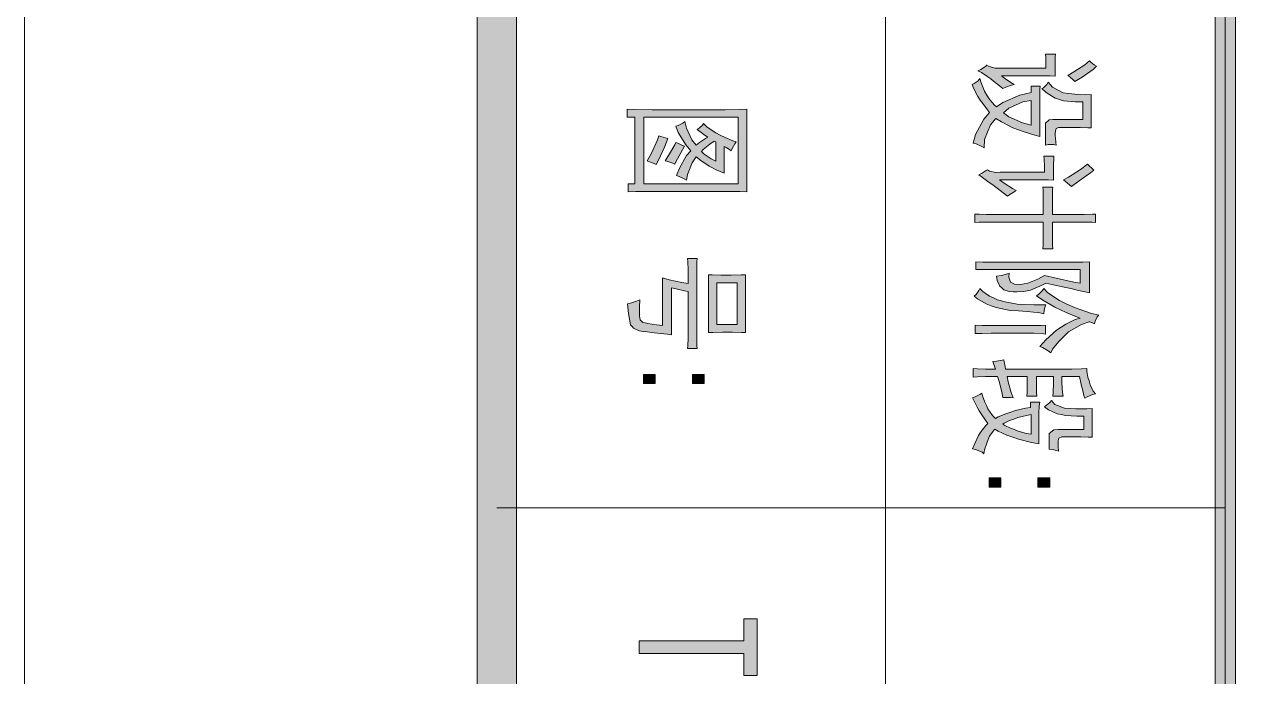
# Model space of a CAD drawing. Header units: millimetres. Extents: x 117 to 78452272, y 10 to 169749766.
# Drawn here: x 78380975 to 78384106, y 169650931 to 169652588 of the extents above; entities that cross this region are included whole.
import ezdxf

# ---------------------------------------------------------------- set-up
doc = ezdxf.new("R2010")
doc.units = ezdxf.units.MM

msp = doc.modelspace()

# ---------------------------------------------------------------- hatches: boundary and pattern name
h = msp.add_hatch(color=0)
h.dxf.hatch_style = 2
h.paths.add_polyline_path([(78382125.616, 169746470.354), (78382225.589, 169746370.381), (78382225.589, 169649727.656), (78382125.616, 169649627.683)])
h = msp.add_hatch(color=0)
h.dxf.hatch_style = 2
h.paths.add_polyline_path([(78384000.969, 169655684.228), (78384052.679, 169655684.228), (78384052.679, 169649677.669), (78384000.969, 169649677.669)])
h = msp.add_hatch(color=0)
h.dxf.hatch_style = 2
h.paths.add_polyline_path([(78383594.183, 169652457.518), (78383581.686, 169652457.949), (78383554.969, 169652458.38), (78383539.887, 169652458.38), (78383457.582, 169652458.38), (78383465.339, 169652451.916), (78383481.713, 169652440.712), (78383489.901, 169652435.972), (78383483.006, 169652434.68), (78383468.786, 169652429.509), (78383461.46, 169652426.061), (78383453.273, 169652432.525), (78383437.76, 169652444.591), (78383430.434, 169652450.193), (78383423.109, 169652455.794), (78383406.734, 169652466.137), (78383398.115, 169652470.446), (78383405.441, 169652473.893), (78383417.076, 169652481.65), (78383420.954, 169652485.528), (78383426.556, 169652481.65), (78383442.069, 169652477.771), (78383451.98, 169652477.771), (78383570.913, 169652477.771), (78383570.913, 169652488.113), (78383570.482, 169652505.781), (78383569.621, 169652513.107), (78383595.476, 169652513.107), (78383594.614, 169652506.643), (78383594.183, 169652492.853), (78383594.183, 169652485.528)])
h = msp.add_hatch(color=0)
h.dxf.hatch_style = 2
h.paths.add_polyline_path([(78383699.327, 169652482.511), (78383690.708, 169652474.324), (78383662.699, 169652454.933), (78383644.169, 169652443.298), (78383640.722, 169652447.176), (78383631.673, 169652455.364), (78383626.502, 169652459.242), (78383642.015, 169652467.86), (78383669.593, 169652486.39), (78383681.659, 169652495.87), (78383684.676, 169652492.853), (78383693.294, 169652486.39)])
h = msp.add_hatch(color=0)
h.paths.add_polyline_path([(78383556.262, 169652432.094), (78383555.4, 169652423.907), (78383554.969, 169652405.808), (78383554.969, 169652395.466), (78383554.969, 169652304.112), (78383542.473, 169652307.128), (78383515.756, 169652315.746), (78383501.536, 169652320.917), (78383486.884, 169652326.088), (78383458.013, 169652340.74), (78383443.793, 169652349.789), (78383429.572, 169652333.414), (78383414.921, 169652295.924), (78383414.059, 169652274.809), (78383408.026, 169652278.687), (78383393.806, 169652285.151), (78383385.619, 169652286.875), (78383392.083, 169652308.852), (78383412.767, 169652347.634), (78383427.849, 169652364.871), (78383422.247, 169652371.766), (78383410.612, 169652387.279), (78383404.148, 169652396.328), (78383397.685, 169652405.808), (78383387.342, 169652425.199), (78383383.033, 169652435.972), (78383388.635, 169652438.127), (78383398.546, 169652445.453), (78383403.286, 169652451.054), (78383405.872, 169652440.281), (78383414.921, 169652419.166), (78383420.954, 169652409.255), (78383426.987, 169652399.344), (78383439.053, 169652384.262), (78383445.085, 169652379.091), (78383461.029, 169652390.295), (78383504.552, 169652408.825), (78383532.993, 169652415.719), (78383532.993, 169652432.094)])
h.paths.add_polyline_path([(78383462.753, 169652364.009), (78383476.542, 169652354.098), (78383511.447, 169652338.154), (78383532.993, 169652332.552), (78383532.993, 169652395.466), (78383512.309, 169652392.019), (78383476.973, 169652376.075)])
h = msp.add_hatch(color=0)
h.dxf.hatch_style = 2
h.paths.add_polyline_path([(78383569.621, 169652328.674), (78383569.621, 169652337.292), (78383579.101, 169652346.341), (78383588.581, 169652346.772), (78383664.422, 169652346.772), (78383664.422, 169652391.588), (78383645.462, 169652391.588), (78383615.729, 169652394.604), (78383604.956, 169652398.052), (78383594.183, 169652401.499), (78383571.775, 169652415.288), (78383560.14, 169652426.061), (78383564.88, 169652427.785), (78383573.068, 169652435.972), (78383576.515, 169652442.005), (78383587.719, 169652429.509), (78383614.436, 169652414.857), (78383629.087, 169652413.134), (78383644.169, 169652411.41), (78383672.179, 169652410.117), (78383685.968, 169652410.548), (78383685.968, 169652325.657), (78383677.781, 169652326.088), (78383657.528, 169652326.519), (78383645.462, 169652326.519), (78383608.834, 169652326.519), (78383603.232, 169652326.519), (78383597.199, 169652323.934), (78383595.906, 169652320.917), (78383595.045, 169652318.332), (78383594.183, 169652310.144), (78383594.614, 169652305.404), (78383595.045, 169652300.233), (78383595.906, 169652288.599), (78383596.768, 169652281.704), (78383589.874, 169652282.997), (78383576.515, 169652282.997), (78383569.621, 169652281.704)])
h = msp.add_hatch(color=0)
h.paths.add_polyline_path([(78382810.344, 169652163.202), (78382793.107, 169652163.632), (78382756.048, 169652164.063), (78382735.795, 169652164.063), (78382591.007, 169652164.063), (78382570.323, 169652164.063), (78382528.955, 169652163.632), (78382508.702, 169652163.202), (78382508.702, 169652183.455), (78382526.369, 169652183.455), (78382526.369, 169652352.805), (78382506.116, 169652352.805), (78382506.116, 169652373.058), (78382526.8, 169652372.197), (78382570.323, 169652371.766), (78382592.3, 169652371.766), (78382735.795, 169652371.766), (78382755.617, 169652371.766), (78382792.676, 169652372.197), (78382810.344, 169652373.058)])
h.paths.add_polyline_path([(78382549.208, 169652183.455), (78382788.367, 169652183.455), (78382788.367, 169652352.805), (78382549.208, 169652352.805)])
h = msp.add_hatch(color=0)
h.paths.add_polyline_path([(78382771.13, 169652267.484), (78382766.821, 169652270.5), (78382758.203, 169652276.102), (78382753.463, 169652278.687), (78382753.463, 169652210.602), (78382747.43, 169652212.757), (78382732.348, 169652219.221), (78382723.73, 169652223.961), (78382714.68, 169652228.27), (78382693.996, 169652242.49), (78382681.931, 169652252.401), (78382671.589, 169652236.888), (78382659.523, 169652207.155), (78382657.368, 169652192.504), (78382651.335, 169652195.951), (78382638.408, 169652201.984), (78382631.513, 169652204.57), (78382639.27, 169652223.53), (78382657.368, 169652254.987), (78382668.141, 169652267.484), (78382655.214, 169652282.135), (78382636.253, 169652313.592), (78382630.22, 169652330.398), (78382636.253, 169652331.69), (78382647.888, 169652337.292), (78382653.49, 169652341.601), (78382656.937, 169652325.227), (78382670.727, 169652295.493), (78382681.931, 169652281.704), (78382690.549, 169652288.599), (78382705.2, 169652298.941), (78382711.664, 169652301.957), (78382704.769, 169652306.697), (78382690.98, 169652316.177), (78382684.516, 169652321.348), (78382689.687, 169652324.796), (78382697.875, 169652332.552), (78382700.46, 169652336.43), (78382709.94, 169652327.812), (78382731.486, 169652313.161), (78382743.121, 169652307.128), (78382755.187, 169652301.095), (78382775.009, 169652292.477), (78382783.196, 169652289.891), (78382779.749, 169652284.72), (78382773.716, 169652273.516)])
h.paths.add_polyline_path([(78382727.608, 169652291.615), (78382716.404, 169652284.289), (78382700.029, 169652270.931), (78382695.289, 169652265.329), (78382702.184, 169652258.865), (78382720.282, 169652246.8), (78382731.917, 169652241.198), (78382731.917, 169652289.891)])
h = msp.add_hatch(color=0)
h.dxf.hatch_style = 2
h.paths.add_polyline_path([(78382609.967, 169652298.941), (78382601.349, 169652276.533), (78382586.267, 169652243.352), (78382580.234, 169652232.148), (78382575.063, 169652234.734), (78382563.428, 169652239.474), (78382557.395, 169652242.059), (78382569.03, 169652262.743), (78382583.681, 169652295.062), (78382587.129, 169652305.835), (78382592.3, 169652304.112), (78382603.934, 169652300.233)])
h = msp.add_hatch(color=0)
h.dxf.hatch_style = 2
h.paths.add_polyline_path([(78382652.197, 169652279.549), (78382642.717, 169652262.313), (78382630.22, 169652239.043), (78382627.635, 169652233.01), (78382622.464, 169652235.596), (78382609.967, 169652239.905), (78382603.504, 169652242.059), (78382614.277, 169652259.296), (78382627.635, 169652282.566), (78382630.22, 169652288.599), (78382634.961, 169652286.444), (78382645.733, 169652281.704)])
h = msp.add_hatch(color=0)
h.dxf.hatch_style = 2
h.paths.add_polyline_path([(78383589.874, 169652192.504), (78383576.946, 169652193.366), (78383550.229, 169652193.797), (78383536.009, 169652193.797), (78383453.273, 169652193.797), (78383464.908, 169652185.178), (78383486.023, 169652171.389), (78383495.072, 169652166.218), (78383489.901, 169652163.202), (78383479.128, 169652156.307), (78383473.526, 169652151.998), (78383435.605, 169652180.438), (78383426.987, 169652186.902), (78383409.319, 169652199.829), (78383400.701, 169652205.862), (78383406.734, 169652209.31), (78383417.507, 169652216.204), (78383422.247, 169652219.221), (78383427.849, 169652215.343), (78383443.793, 169652212.326), (78383454.566, 169652212.757), (78383567.035, 169652212.757), (78383567.035, 169652226.546), (78383566.173, 169652246.8), (78383565.742, 169652253.694), (78383591.166, 169652253.694), (78383590.735, 169652245.507), (78383589.874, 169652234.303), (78383589.874, 169652231.286)])
h = msp.add_hatch(color=0)
h.dxf.hatch_style = 2
h.paths.add_polyline_path([(78383692.432, 169652217.928), (78383683.814, 169652211.464), (78383655.373, 169652190.78), (78383635.982, 169652176.56), (78383630.38, 169652180.869), (78383620.469, 169652189.488), (78383615.729, 169652193.797), (78383628.225, 169652200.26), (78383658.82, 169652220.083), (78383676.488, 169652233.441), (78383679.935, 169652229.563), (78383688.123, 169652222.237)])
h = msp.add_hatch(color=0)
h.dxf.hatch_style = 2
h.paths.add_polyline_path([(78383587.288, 169652105.459), (78383654.942, 169652105.459), (78383668.301, 169652105.459), (78383689.416, 169652105.89), (78383696.741, 169652106.32), (78383696.741, 169652085.206), (78383688.123, 169652085.636), (78383672.179, 169652086.067), (78383665.715, 169652086.067), (78383587.288, 169652086.067), (78383587.288, 169652044.699), (78383587.288, 169652038.666), (78383587.719, 169652025.308), (78383588.581, 169652018.413), (78383562.726, 169652018.413), (78383563.588, 169652025.739), (78383564.019, 169652038.666), (78383564.019, 169652043.837), (78383564.019, 169652086.067), (78383429.141, 169652086.067), (78383420.954, 169652086.067), (78383401.132, 169652085.636), (78383389.928, 169652085.206), (78383389.928, 169652106.32), (78383401.132, 169652105.89), (78383420.092, 169652105.459), (78383427.849, 169652105.459), (78383564.019, 169652105.459), (78383564.019, 169652145.103), (78383564.019, 169652152.86), (78383563.588, 169652167.942), (78383562.726, 169652175.267), (78383588.581, 169652175.267), (78383587.719, 169652167.942), (78383587.288, 169652153.721), (78383587.288, 169652147.258)])
h = msp.add_hatch(color=0)
h.dxf.hatch_style = 2
h.paths.add_polyline_path([(78382683.223, 169651799.076), (78382683.223, 169651789.596), (78382683.654, 169651772.359), (78382684.516, 169651764.603), (78382659.954, 169651764.603), (78382660.816, 169651772.359), (78382661.246, 169651789.596), (78382661.246, 169651799.076), (78382661.246, 169651909.391), (78382652.197, 169651911.546), (78382631.082, 169651916.286), (78382619.448, 169651918.871), (78382619.448, 169651799.076), (78382608.675, 169651800.8), (78382590.576, 169651802.955), (78382583.25, 169651803.816), (78382575.494, 169651804.247), (78382557.826, 169651806.833), (78382547.053, 169651808.125), (78382536.711, 169651809.849), (78382522.491, 169651815.882), (78382519.044, 169651820.191), (78382515.166, 169651824.931), (78382509.564, 169651853.803), (78382507.409, 169651878.365), (78382514.735, 169651880.089), (78382530.248, 169651885.26), (78382538.435, 169651888.276), (78382537.573, 169651870.178), (78382537.573, 169651846.908), (78382538.435, 169651842.168), (78382539.297, 169651837.428), (78382546.192, 169651830.964), (78382552.655, 169651829.671), (78382559.119, 169651827.948), (78382581.096, 169651824.931), (78382596.609, 169651823.208), (78382596.609, 169651943.864), (78382612.984, 169651939.555), (78382645.303, 169651932.23), (78382661.246, 169651930.075), (78382661.246, 169651954.207), (78382661.246, 169651964.98), (78382660.816, 169651984.802), (78382659.954, 169651993.851), (78382684.516, 169651993.851), (78382683.654, 169651984.802), (78382683.223, 169651964.98), (78382683.223, 169651954.207)])
h = msp.add_hatch(color=0)
h.dxf.hatch_style = 2
h.paths.add_polyline_path([(78383681.659, 169651905.944), (78383674.334, 169651907.667), (78383650.202, 169651913.269), (78383633.827, 169651916.717), (78383617.452, 169651920.595), (78383585.995, 169651927.49), (78383570.913, 169651930.937), (78383555.4, 169651923.18), (78383531.269, 169651913.269), (78383523.081, 169651911.546), (78383514.463, 169651909.391), (78383496.796, 169651908.529), (78383487.315, 169651908.96), (78383477.835, 169651909.391), (78383463.615, 169651914.131), (78383458.875, 169651918.44), (78383454.135, 169651922.75), (78383447.24, 169651937.832), (78383445.085, 169651948.174), (78383457.582, 169651950.328), (78383473.526, 169651954.637), (78383477.835, 169651956.361), (78383476.542, 169651946.019), (78383480.421, 169651933.092), (78383486.023, 169651930.506), (78383491.194, 169651928.351), (78383506.276, 169651927.49), (78383515.756, 169651929.213), (78383525.236, 169651930.506), (78383550.66, 169651941.279), (78383567.035, 169651950.328), (78383596.768, 169651943.434), (78383642.015, 169651933.523), (78383657.528, 169651930.937), (78383657.528, 169651965.41), (78383392.513, 169651965.41), (78383392.513, 169651984.802), (78383410.612, 169651984.371), (78383442.5, 169651983.94), (78383456.289, 169651983.94), (78383617.022, 169651983.94), (78383632.535, 169651983.94), (78383664.853, 169651984.371), (78383681.659, 169651984.802)])
h = msp.add_hatch(color=0)
h.paths.add_polyline_path([(78382807.328, 169651805.109), (78382797.416, 169651805.54), (78382774.147, 169651805.971), (78382761.65, 169651805.971), (78382748.723, 169651805.971), (78382724.16, 169651805.54), (78382712.957, 169651805.109), (78382712.957, 169651952.052), (78382722.437, 169651951.621), (78382744.414, 169651951.19), (78382757.341, 169651951.19), (78382771.13, 169651951.19), (78382796.124, 169651951.621), (78382807.328, 169651952.052)])
h.paths.add_polyline_path([(78382734.503, 169651825.362), (78382785.782, 169651825.362), (78382785.782, 169651931.799), (78382734.503, 169651931.799)])
h = msp.add_hatch(color=0)
h.dxf.hatch_style = 2
h.paths.add_polyline_path([(78383565.742, 169651852.941), (78383555.4, 169651855.096), (78383523.512, 169651858.543), (78383501.536, 169651860.267), (78383479.559, 169651861.559), (78383444.654, 169651868.454), (78383431.727, 169651873.194), (78383418.799, 169651878.365), (78383397.254, 169651890.431), (78383388.635, 169651897.756), (78383393.375, 169651902.066), (78383400.701, 169651911.977), (78383403.286, 169651916.717), (78383410.612, 169651909.391), (78383427.849, 169651897.325), (78383437.76, 169651893.016), (78383447.671, 169651888.707), (78383470.94, 169651882.243), (78383484.299, 169651880.089), (78383498.088, 169651877.503), (78383541.18, 169651875.349), (78383570.913, 169651875.349), (78383568.759, 169651872.332), (78383566.173, 169651861.128)])
h = msp.add_hatch(color=0)
h.dxf.hatch_style = 2
h.paths.add_polyline_path([(78383680.366, 169651832.688), (78383660.975, 169651825.793), (78383628.656, 169651806.833), (78383616.16, 169651794.767), (78383603.663, 169651782.701), (78383587.288, 169651762.448), (78383582.979, 169651753.83), (78383576.515, 169651758.57), (78383562.295, 169651766.757), (78383554.969, 169651769.774), (78383570.482, 169651786.58), (78383597.63, 169651811.142), (78383609.696, 169651818.468), (78383621.331, 169651826.224), (78383645.462, 169651837.859), (78383657.528, 169651841.737), (78383647.186, 169651845.615), (78383622.623, 169651855.957), (78383607.972, 169651862.852), (78383593.752, 169651869.747), (78383562.726, 169651887.414), (78383546.782, 169651898.618), (78383552.815, 169651902.927), (78383562.295, 169651911.977), (78383565.742, 169651916.717), (78383575.653, 169651906.375), (78383604.956, 169651886.553), (78383624.347, 169651877.503), (78383643.738, 169651868.454), (78383683.814, 169651854.234), (78383704.929, 169651849.063), (78383701.481, 169651844.754), (78383695.879, 169651834.412), (78383694.156, 169651827.517), (78383689.416, 169651829.671), (78383682.521, 169651832.257)])
h = msp.add_hatch(color=0)
h.dxf.hatch_style = 2
h.paths.add_polyline_path([(78383569.621, 169651801.231), (78383560.14, 169651802.524), (78383539.887, 169651803.385), (78383529.114, 169651803.385), (78383438.622, 169651803.385), (78383431.727, 169651803.385), (78383408.026, 169651802.955), (78383391.221, 169651802.524), (78383391.221, 169651823.639), (78383409.319, 169651823.208), (78383433.882, 169651822.777), (78383439.914, 169651822.777), (78383529.114, 169651822.777), (78383538.594, 169651822.777), (78383558.848, 169651823.208), (78383569.621, 169651823.639)])
h = msp.add_hatch(color=0)
h.dxf.hatch_style = 2
h.paths.add_polyline_path([(78383669.593, 169651637.913), (78383667.439, 169651645.239), (78383663.561, 169651660.752), (78383661.406, 169651668.939), (78383659.682, 169651677.558), (78383656.666, 169651689.192), (78383656.235, 169651693.071), (78383611.419, 169651693.071), (78383611.419, 169651677.558), (78383612.712, 169651652.995), (78383614.436, 169651643.084), (78383588.581, 169651643.084), (78383589.443, 169651652.995), (78383589.874, 169651677.558), (78383589.874, 169651693.071), (78383546.782, 169651693.071), (78383546.782, 169651677.558), (78383547.213, 169651652.995), (78383548.075, 169651643.084), (78383522.22, 169651643.084), (78383523.081, 169651652.995), (78383523.512, 169651677.558), (78383523.512, 169651693.071), (78383472.233, 169651693.071), (78383474.819, 169651679.712), (78383482.575, 169651652.995), (78383487.315, 169651639.206), (78383480.421, 169651639.637), (78383467.493, 169651640.068), (78383461.46, 169651640.068), (78383458.875, 169651654.288), (78383451.98, 169651680.574), (78383448.102, 169651693.071), (78383424.832, 169651693.071), (78383417.076, 169651693.071), (78383397.254, 169651692.209), (78383385.619, 169651691.778), (78383385.619, 169651713.324), (78383397.254, 169651712.462), (78383417.076, 169651712.031), (78383424.832, 169651712.031), (78383442.5, 169651712.031), (78383441.207, 169651717.202), (78383437.76, 169651726.682), (78383435.605, 169651731.422), (78383445.085, 169651732.284), (78383459.306, 169651734.439), (78383464.046, 169651735.3), (78383464.908, 169651730.56), (78383467.062, 169651718.926), (78383468.355, 169651712.031), (78383625.209, 169651712.031), (78383636.413, 169651712.031), (78383661.406, 169651712.462), (78383675.195, 169651713.324), (78383675.195, 169651706.86), (78383677.781, 169651691.347), (78383680.366, 169651681.867), (78383683.383, 169651671.956), (78383691.139, 169651656.012), (78383696.741, 169651649.117), (78383689.416, 169651647.393), (78383675.626, 169651641.791)])
h = msp.add_hatch(color=0)
h.dxf.hatch_style = 2
h.paths.add_polyline_path([(78382547.915, 169651675.403), (78382547.915, 169651698.673), (78382577.649, 169651698.673), (78382577.649, 169651675.403)])
h = msp.add_hatch(color=0)
h.dxf.hatch_style = 2
h.paths.add_polyline_path([(78382672.45, 169651675.403), (78382672.45, 169651698.673), (78382702.184, 169651698.673), (78382702.184, 169651675.403)])
h = msp.add_hatch(color=0)
h.paths.add_polyline_path([(78383553.246, 169651522.427), (78383534.285, 169651525.444), (78383501.105, 169651533.631), (78383486.453, 169651538.802), (78383471.802, 169651543.973), (78383449.395, 169651553.884), (78383441.207, 169651559.055), (78383436.467, 169651554.315), (78383427.849, 169651541.388), (78383424.401, 169651532.769), (78383420.523, 169651524.151), (78383414.921, 169651506.483), (78383412.767, 169651497.003), (78383408.888, 169651500.881), (78383394.668, 169651506.914), (78383384.326, 169651509.5), (78383389.928, 169651522.858), (78383399.839, 169651543.542), (78383404.148, 169651550.006), (78383408.457, 169651556.47), (78383418.369, 169651568.535), (78383423.539, 169651574.137), (78383417.076, 169651582.325), (78383405.872, 169651598.269), (78383401.132, 169651605.594), (78383396.823, 169651613.351), (78383388.635, 169651630.157), (78383384.326, 169651639.206), (78383391.221, 169651641.36), (78383402.855, 169651647.393), (78383407.596, 169651651.272), (78383409.319, 169651644.377), (78383415.352, 169651628.433), (78383419.661, 169651619.815), (78383423.539, 169651611.196), (78383435.174, 169651594.391), (78383442.5, 169651586.634), (78383449.395, 169651590.512), (78383468.786, 169651598.7), (78383481.713, 169651602.578), (78383493.779, 169651606.887), (78383518.772, 169651612.92), (78383531.7, 169651614.644), (78383531.7, 169651618.522), (78383531.7, 169651624.986), (78383531.7, 169651628.002), (78383554.969, 169651628.002), (78383554.108, 169651618.522), (78383553.246, 169651599.992), (78383553.246, 169651591.374)])
h.paths.add_polyline_path([(78383532.993, 169651596.545), (78383521.789, 169651594.391), (78383499.812, 169651588.789), (78383489.039, 169651584.91), (78383478.697, 169651581.032), (78383464.908, 169651574.568), (78383461.46, 169651572.414), (78383466.2, 169651568.535), (78383480.852, 169651561.641), (78383490.763, 169651558.193), (78383500.243, 169651554.315), (78383521.789, 169651548.713), (78383532.993, 169651546.99), (78383532.993, 169651591.374)])
h = msp.add_hatch(color=0)
h.dxf.hatch_style = 2
h.paths.add_polyline_path([(78383688.554, 169651538.802), (78383678.643, 169651539.233), (78383659.682, 169651539.664), (78383650.633, 169651539.664), (78383617.022, 169651539.664), (78383610.989, 169651539.664), (78383603.663, 169651536.647), (78383602.801, 169651533.2), (78383601.939, 169651529.753), (78383601.939, 169651515.102), (78383603.232, 169651503.467), (78383598.492, 169651505.191), (78383586.426, 169651507.776), (78383579.101, 169651508.207), (78383579.101, 169651539.664), (78383579.101, 169651548.282), (78383590.735, 169651557.332), (78383601.939, 169651558.193), (78383667.008, 169651558.193), (78383667.008, 169651592.667), (78383649.34, 169651592.667), (78383620.9, 169651594.391), (78383610.127, 169651596.545), (78383599.354, 169651598.7), (78383577.808, 169651608.18), (78383567.035, 169651615.936), (78383571.775, 169651619.384), (78383580.393, 169651627.571), (78383584.703, 169651631.88), (78383593.752, 169651622.4), (78383617.883, 169651612.489), (78383632.535, 169651611.627), (78383647.186, 169651611.196), (78383675.195, 169651611.196), (78383688.554, 169651611.627)])
h = msp.add_hatch(color=0)
h.dxf.hatch_style = 2
h.paths.add_polyline_path([(78383426.556, 169651412.112), (78383426.556, 169651435.382), (78383456.289, 169651435.382), (78383456.289, 169651412.112)])
h = msp.add_hatch(color=0)
h.dxf.hatch_style = 2
h.paths.add_polyline_path([(78383550.66, 169651412.112), (78383550.66, 169651435.382), (78383580.393, 169651435.382), (78383580.393, 169651412.112)])
h = msp.add_hatch(color=0)
h.dxf.hatch_style = 2
h.paths.add_polyline_path([(78382803.449, 169650932.501), (78382803.449, 169650988.52), (78382536.711, 169650988.52), (78382536.711, 169651020.839), (78382803.449, 169651020.839), (78382803.449, 169651076.859), (78382836.63, 169651076.859), (78382836.63, 169650932.501)])

# ---------------------------------------------------------------- linework, layer by layer
at = {"color": 0, "lineweight": 0}
for points in [[(78380975.066, 169648477.564), (78452272.087, 169648477.564), (78452272.087, 169749421.277), (78380975.066, 169749421.277)], [(78382125.616, 169746470.354), (78382225.589, 169746370.381), (78382225.589, 169649727.656), (78382125.616, 169649627.683)], [(78384000.969, 169655684.228), (78384052.679, 169655684.228), (78384052.679, 169649677.669), (78384000.969, 169649677.669)], [(78383594.183, 169652457.518), (78383581.686, 169652457.949), (78383554.969, 169652458.38), (78383539.887, 169652458.38), (78383457.582, 169652458.38), (78383465.339, 169652451.916), (78383481.713, 169652440.712), (78383489.901, 169652435.972), (78383483.006, 169652434.68), (78383468.786, 169652429.509), (78383461.46, 169652426.061), (78383453.273, 169652432.525), (78383437.76, 169652444.591), (78383430.434, 169652450.193), (78383423.109, 169652455.794), (78383406.734, 169652466.137), (78383398.115, 169652470.446), (78383405.441, 169652473.893), (78383417.076, 169652481.65), (78383420.954, 169652485.528), (78383426.556, 169652481.65), (78383442.069, 169652477.771), (78383451.98, 169652477.771), (78383570.913, 169652477.771), (78383570.913, 169652488.113), (78383570.482, 169652505.781), (78383569.621, 169652513.107), (78383595.476, 169652513.107), (78383594.614, 169652506.643), (78383594.183, 169652492.853), (78383594.183, 169652485.528)], [(78383699.327, 169652482.511), (78383690.708, 169652474.324), (78383662.699, 169652454.933), (78383644.169, 169652443.298), (78383640.722, 169652447.176), (78383631.673, 169652455.364), (78383626.502, 169652459.242), (78383642.015, 169652467.86), (78383669.593, 169652486.39), (78383681.659, 169652495.87), (78383684.676, 169652492.853), (78383693.294, 169652486.39)], [(78383556.262, 169652432.094), (78383555.4, 169652423.907), (78383554.969, 169652405.808), (78383554.969, 169652395.466), (78383554.969, 169652304.112), (78383542.473, 169652307.128), (78383515.756, 169652315.746), (78383501.536, 169652320.917), (78383486.884, 169652326.088), (78383458.013, 169652340.74), (78383443.793, 169652349.789), (78383429.572, 169652333.414), (78383414.921, 169652295.924), (78383414.059, 169652274.809), (78383408.026, 169652278.687), (78383393.806, 169652285.151), (78383385.619, 169652286.875), (78383392.083, 169652308.852), (78383412.767, 169652347.634), (78383427.849, 169652364.871), (78383422.247, 169652371.766), (78383410.612, 169652387.279), (78383404.148, 169652396.328), (78383397.685, 169652405.808), (78383387.342, 169652425.199), (78383383.033, 169652435.972), (78383388.635, 169652438.127), (78383398.546, 169652445.453), (78383403.286, 169652451.054), (78383405.872, 169652440.281), (78383414.921, 169652419.166), (78383420.954, 169652409.255), (78383426.987, 169652399.344), (78383439.053, 169652384.262), (78383445.085, 169652379.091), (78383461.029, 169652390.295), (78383504.552, 169652408.825), (78383532.993, 169652415.719), (78383532.993, 169652432.094)], [(78383569.621, 169652328.674), (78383569.621, 169652337.292), (78383579.101, 169652346.341), (78383588.581, 169652346.772), (78383664.422, 169652346.772), (78383664.422, 169652391.588), (78383645.462, 169652391.588), (78383615.729, 169652394.604), (78383604.956, 169652398.052), (78383594.183, 169652401.499), (78383571.775, 169652415.288), (78383560.14, 169652426.061), (78383564.88, 169652427.785), (78383573.068, 169652435.972), (78383576.515, 169652442.005), (78383587.719, 169652429.509), (78383614.436, 169652414.857), (78383629.087, 169652413.134), (78383644.169, 169652411.41), (78383672.179, 169652410.117), (78383685.968, 169652410.548), (78383685.968, 169652325.657), (78383677.781, 169652326.088), (78383657.528, 169652326.519), (78383645.462, 169652326.519), (78383608.834, 169652326.519), (78383603.232, 169652326.519), (78383597.199, 169652323.934), (78383595.906, 169652320.917), (78383595.045, 169652318.332), (78383594.183, 169652310.144), (78383594.614, 169652305.404), (78383595.045, 169652300.233), (78383595.906, 169652288.599), (78383596.768, 169652281.704), (78383589.874, 169652282.997), (78383576.515, 169652282.997), (78383569.621, 169652281.704)], [(78383462.753, 169652364.009), (78383476.542, 169652354.098), (78383511.447, 169652338.154), (78383532.993, 169652332.552), (78383532.993, 169652395.466), (78383512.309, 169652392.019), (78383476.973, 169652376.075)], [(78382810.344, 169652163.202), (78382793.107, 169652163.632), (78382756.048, 169652164.063), (78382735.795, 169652164.063), (78382591.007, 169652164.063), (78382570.323, 169652164.063), (78382528.955, 169652163.632), (78382508.702, 169652163.202), (78382508.702, 169652183.455), (78382526.369, 169652183.455), (78382526.369, 169652352.805), (78382506.116, 169652352.805), (78382506.116, 169652373.058), (78382526.8, 169652372.197), (78382570.323, 169652371.766), (78382592.3, 169652371.766), (78382735.795, 169652371.766), (78382755.617, 169652371.766), (78382792.676, 169652372.197), (78382810.344, 169652373.058)], [(78382549.208, 169652183.455), (78382788.367, 169652183.455), (78382788.367, 169652352.805), (78382549.208, 169652352.805)], [(78382771.13, 169652267.484), (78382766.821, 169652270.5), (78382758.203, 169652276.102), (78382753.463, 169652278.687), (78382753.463, 169652210.602), (78382747.43, 169652212.757), (78382732.348, 169652219.221), (78382723.73, 169652223.961), (78382714.68, 169652228.27), (78382693.996, 169652242.49), (78382681.931, 169652252.401), (78382671.589, 169652236.888), (78382659.523, 169652207.155), (78382657.368, 169652192.504), (78382651.335, 169652195.951), (78382638.408, 169652201.984), (78382631.513, 169652204.57), (78382639.27, 169652223.53), (78382657.368, 169652254.987), (78382668.141, 169652267.484), (78382655.214, 169652282.135), (78382636.253, 169652313.592), (78382630.22, 169652330.398), (78382636.253, 169652331.69), (78382647.888, 169652337.292), (78382653.49, 169652341.601), (78382656.937, 169652325.227), (78382670.727, 169652295.493), (78382681.931, 169652281.704), (78382690.549, 169652288.599), (78382705.2, 169652298.941), (78382711.664, 169652301.957), (78382704.769, 169652306.697), (78382690.98, 169652316.177), (78382684.516, 169652321.348), (78382689.687, 169652324.796), (78382697.875, 169652332.552), (78382700.46, 169652336.43), (78382709.94, 169652327.812), (78382731.486, 169652313.161), (78382743.121, 169652307.128), (78382755.187, 169652301.095), (78382775.009, 169652292.477), (78382783.196, 169652289.891), (78382779.749, 169652284.72), (78382773.716, 169652273.516)], [(78382609.967, 169652298.941), (78382601.349, 169652276.533), (78382586.267, 169652243.352), (78382580.234, 169652232.148), (78382575.063, 169652234.734), (78382563.428, 169652239.474), (78382557.395, 169652242.059), (78382569.03, 169652262.743), (78382583.681, 169652295.062), (78382587.129, 169652305.835), (78382592.3, 169652304.112), (78382603.934, 169652300.233)], [(78382652.197, 169652279.549), (78382642.717, 169652262.313), (78382630.22, 169652239.043), (78382627.635, 169652233.01), (78382622.464, 169652235.596), (78382609.967, 169652239.905), (78382603.504, 169652242.059), (78382614.277, 169652259.296), (78382627.635, 169652282.566), (78382630.22, 169652288.599), (78382634.961, 169652286.444), (78382645.733, 169652281.704)], [(78382727.608, 169652291.615), (78382716.404, 169652284.289), (78382700.029, 169652270.931), (78382695.289, 169652265.329), (78382702.184, 169652258.865), (78382720.282, 169652246.8), (78382731.917, 169652241.198), (78382731.917, 169652289.891)], [(78383589.874, 169652192.504), (78383576.946, 169652193.366), (78383550.229, 169652193.797), (78383536.009, 169652193.797), (78383453.273, 169652193.797), (78383464.908, 169652185.178), (78383486.023, 169652171.389), (78383495.072, 169652166.218), (78383489.901, 169652163.202), (78383479.128, 169652156.307), (78383473.526, 169652151.998), (78383435.605, 169652180.438), (78383426.987, 169652186.902), (78383409.319, 169652199.829), (78383400.701, 169652205.862), (78383406.734, 169652209.31), (78383417.507, 169652216.204), (78383422.247, 169652219.221), (78383427.849, 169652215.343), (78383443.793, 169652212.326), (78383454.566, 169652212.757), (78383567.035, 169652212.757), (78383567.035, 169652226.546), (78383566.173, 169652246.8), (78383565.742, 169652253.694), (78383591.166, 169652253.694), (78383590.735, 169652245.507), (78383589.874, 169652234.303), (78383589.874, 169652231.286)], [(78383692.432, 169652217.928), (78383683.814, 169652211.464), (78383655.373, 169652190.78), (78383635.982, 169652176.56), (78383630.38, 169652180.869), (78383620.469, 169652189.488), (78383615.729, 169652193.797), (78383628.225, 169652200.26), (78383658.82, 169652220.083), (78383676.488, 169652233.441), (78383679.935, 169652229.563), (78383688.123, 169652222.237)], [(78383587.288, 169652105.459), (78383654.942, 169652105.459), (78383668.301, 169652105.459), (78383689.416, 169652105.89), (78383696.741, 169652106.32), (78383696.741, 169652085.206), (78383688.123, 169652085.636), (78383672.179, 169652086.067), (78383665.715, 169652086.067), (78383587.288, 169652086.067), (78383587.288, 169652044.699), (78383587.288, 169652038.666), (78383587.719, 169652025.308), (78383588.581, 169652018.413), (78383562.726, 169652018.413), (78383563.588, 169652025.739), (78383564.019, 169652038.666), (78383564.019, 169652043.837), (78383564.019, 169652086.067), (78383429.141, 169652086.067), (78383420.954, 169652086.067), (78383401.132, 169652085.636), (78383389.928, 169652085.206), (78383389.928, 169652106.32), (78383401.132, 169652105.89), (78383420.092, 169652105.459), (78383427.849, 169652105.459), (78383564.019, 169652105.459), (78383564.019, 169652145.103), (78383564.019, 169652152.86), (78383563.588, 169652167.942), (78383562.726, 169652175.267), (78383588.581, 169652175.267), (78383587.719, 169652167.942), (78383587.288, 169652153.721), (78383587.288, 169652147.258)], [(78382683.223, 169651799.076), (78382683.223, 169651789.596), (78382683.654, 169651772.359), (78382684.516, 169651764.603), (78382659.954, 169651764.603), (78382660.816, 169651772.359), (78382661.246, 169651789.596), (78382661.246, 169651799.076), (78382661.246, 169651909.391), (78382652.197, 169651911.546), (78382631.082, 169651916.286), (78382619.448, 169651918.871), (78382619.448, 169651799.076), (78382608.675, 169651800.8), (78382590.576, 169651802.955), (78382583.25, 169651803.816), (78382575.494, 169651804.247), (78382557.826, 169651806.833), (78382547.053, 169651808.125), (78382536.711, 169651809.849), (78382522.491, 169651815.882), (78382519.044, 169651820.191), (78382515.166, 169651824.931), (78382509.564, 169651853.803), (78382507.409, 169651878.365), (78382514.735, 169651880.089), (78382530.248, 169651885.26), (78382538.435, 169651888.276), (78382537.573, 169651870.178), (78382537.573, 169651846.908), (78382538.435, 169651842.168), (78382539.297, 169651837.428), (78382546.192, 169651830.964), (78382552.655, 169651829.671), (78382559.119, 169651827.948), (78382581.096, 169651824.931), (78382596.609, 169651823.208), (78382596.609, 169651943.864), (78382612.984, 169651939.555), (78382645.303, 169651932.23), (78382661.246, 169651930.075), (78382661.246, 169651954.207), (78382661.246, 169651964.98), (78382660.816, 169651984.802), (78382659.954, 169651993.851), (78382684.516, 169651993.851), (78382683.654, 169651984.802), (78382683.223, 169651964.98), (78382683.223, 169651954.207)], [(78383681.659, 169651905.944), (78383674.334, 169651907.667), (78383650.202, 169651913.269), (78383633.827, 169651916.717), (78383617.452, 169651920.595), (78383585.995, 169651927.49), (78383570.913, 169651930.937), (78383555.4, 169651923.18), (78383531.269, 169651913.269), (78383523.081, 169651911.546), (78383514.463, 169651909.391), (78383496.796, 169651908.529), (78383487.315, 169651908.96), (78383477.835, 169651909.391), (78383463.615, 169651914.131), (78383458.875, 169651918.44), (78383454.135, 169651922.75), (78383447.24, 169651937.832), (78383445.085, 169651948.174), (78383457.582, 169651950.328), (78383473.526, 169651954.637), (78383477.835, 169651956.361), (78383476.542, 169651946.019), (78383480.421, 169651933.092), (78383486.023, 169651930.506), (78383491.194, 169651928.351), (78383506.276, 169651927.49), (78383515.756, 169651929.213), (78383525.236, 169651930.506), (78383550.66, 169651941.279), (78383567.035, 169651950.328), (78383596.768, 169651943.434), (78383642.015, 169651933.523), (78383657.528, 169651930.937), (78383657.528, 169651965.41), (78383392.513, 169651965.41), (78383392.513, 169651984.802), (78383410.612, 169651984.371), (78383442.5, 169651983.94), (78383456.289, 169651983.94), (78383617.022, 169651983.94), (78383632.535, 169651983.94), (78383664.853, 169651984.371), (78383681.659, 169651984.802)], [(78382807.328, 169651805.109), (78382797.416, 169651805.54), (78382774.147, 169651805.971), (78382761.65, 169651805.971), (78382748.723, 169651805.971), (78382724.16, 169651805.54), (78382712.957, 169651805.109), (78382712.957, 169651952.052), (78382722.437, 169651951.621), (78382744.414, 169651951.19), (78382757.341, 169651951.19), (78382771.13, 169651951.19), (78382796.124, 169651951.621), (78382807.328, 169651952.052)], [(78382734.503, 169651825.362), (78382785.782, 169651825.362), (78382785.782, 169651931.799), (78382734.503, 169651931.799)], [(78383565.742, 169651852.941), (78383555.4, 169651855.096), (78383523.512, 169651858.543), (78383501.536, 169651860.267), (78383479.559, 169651861.559), (78383444.654, 169651868.454), (78383431.727, 169651873.194), (78383418.799, 169651878.365), (78383397.254, 169651890.431), (78383388.635, 169651897.756), (78383393.375, 169651902.066), (78383400.701, 169651911.977), (78383403.286, 169651916.717), (78383410.612, 169651909.391), (78383427.849, 169651897.325), (78383437.76, 169651893.016), (78383447.671, 169651888.707), (78383470.94, 169651882.243), (78383484.299, 169651880.089), (78383498.088, 169651877.503), (78383541.18, 169651875.349), (78383570.913, 169651875.349), (78383568.759, 169651872.332), (78383566.173, 169651861.128)], [(78383680.366, 169651832.688), (78383660.975, 169651825.793), (78383628.656, 169651806.833), (78383616.16, 169651794.767), (78383603.663, 169651782.701), (78383587.288, 169651762.448), (78383582.979, 169651753.83), (78383576.515, 169651758.57), (78383562.295, 169651766.757), (78383554.969, 169651769.774), (78383570.482, 169651786.58), (78383597.63, 169651811.142), (78383609.696, 169651818.468), (78383621.331, 169651826.224), (78383645.462, 169651837.859), (78383657.528, 169651841.737), (78383647.186, 169651845.615), (78383622.623, 169651855.957), (78383607.972, 169651862.852), (78383593.752, 169651869.747), (78383562.726, 169651887.414), (78383546.782, 169651898.618), (78383552.815, 169651902.927), (78383562.295, 169651911.977), (78383565.742, 169651916.717), (78383575.653, 169651906.375), (78383604.956, 169651886.553), (78383624.347, 169651877.503), (78383643.738, 169651868.454), (78383683.814, 169651854.234), (78383704.929, 169651849.063), (78383701.481, 169651844.754), (78383695.879, 169651834.412), (78383694.156, 169651827.517), (78383689.416, 169651829.671), (78383682.521, 169651832.257)], [(78383569.621, 169651801.231), (78383560.14, 169651802.524), (78383539.887, 169651803.385), (78383529.114, 169651803.385), (78383438.622, 169651803.385), (78383431.727, 169651803.385), (78383408.026, 169651802.955), (78383391.221, 169651802.524), (78383391.221, 169651823.639), (78383409.319, 169651823.208), (78383433.882, 169651822.777), (78383439.914, 169651822.777), (78383529.114, 169651822.777), (78383538.594, 169651822.777), (78383558.848, 169651823.208), (78383569.621, 169651823.639)], [(78383669.593, 169651637.913), (78383667.439, 169651645.239), (78383663.561, 169651660.752), (78383661.406, 169651668.939), (78383659.682, 169651677.558), (78383656.666, 169651689.192), (78383656.235, 169651693.071), (78383611.419, 169651693.071), (78383611.419, 169651677.558), (78383612.712, 169651652.995), (78383614.436, 169651643.084), (78383588.581, 169651643.084), (78383589.443, 169651652.995), (78383589.874, 169651677.558), (78383589.874, 169651693.071), (78383546.782, 169651693.071), (78383546.782, 169651677.558), (78383547.213, 169651652.995), (78383548.075, 169651643.084), (78383522.22, 169651643.084), (78383523.081, 169651652.995), (78383523.512, 169651677.558), (78383523.512, 169651693.071), (78383472.233, 169651693.071), (78383474.819, 169651679.712), (78383482.575, 169651652.995), (78383487.315, 169651639.206), (78383480.421, 169651639.637), (78383467.493, 169651640.068), (78383461.46, 169651640.068), (78383458.875, 169651654.288), (78383451.98, 169651680.574), (78383448.102, 169651693.071), (78383424.832, 169651693.071), (78383417.076, 169651693.071), (78383397.254, 169651692.209), (78383385.619, 169651691.778), (78383385.619, 169651713.324), (78383397.254, 169651712.462), (78383417.076, 169651712.031), (78383424.832, 169651712.031), (78383442.5, 169651712.031), (78383441.207, 169651717.202), (78383437.76, 169651726.682), (78383435.605, 169651731.422), (78383445.085, 169651732.284), (78383459.306, 169651734.439), (78383464.046, 169651735.3), (78383464.908, 169651730.56), (78383467.062, 169651718.926), (78383468.355, 169651712.031), (78383625.209, 169651712.031), (78383636.413, 169651712.031), (78383661.406, 169651712.462), (78383675.195, 169651713.324), (78383675.195, 169651706.86), (78383677.781, 169651691.347), (78383680.366, 169651681.867), (78383683.383, 169651671.956), (78383691.139, 169651656.012), (78383696.741, 169651649.117), (78383689.416, 169651647.393), (78383675.626, 169651641.791)], [(78382547.915, 169651675.403), (78382547.915, 169651698.673), (78382577.649, 169651698.673), (78382577.649, 169651675.403)], [(78382672.45, 169651675.403), (78382672.45, 169651698.673), (78382702.184, 169651698.673), (78382702.184, 169651675.403)], [(78383553.246, 169651522.427), (78383534.285, 169651525.444), (78383501.105, 169651533.631), (78383486.453, 169651538.802), (78383471.802, 169651543.973), (78383449.395, 169651553.884), (78383441.207, 169651559.055), (78383436.467, 169651554.315), (78383427.849, 169651541.388), (78383424.401, 169651532.769), (78383420.523, 169651524.151), (78383414.921, 169651506.483), (78383412.767, 169651497.003), (78383408.888, 169651500.881), (78383394.668, 169651506.914), (78383384.326, 169651509.5), (78383389.928, 169651522.858), (78383399.839, 169651543.542), (78383404.148, 169651550.006), (78383408.457, 169651556.47), (78383418.369, 169651568.535), (78383423.539, 169651574.137), (78383417.076, 169651582.325), (78383405.872, 169651598.269), (78383401.132, 169651605.594), (78383396.823, 169651613.351), (78383388.635, 169651630.157), (78383384.326, 169651639.206), (78383391.221, 169651641.36), (78383402.855, 169651647.393), (78383407.596, 169651651.272), (78383409.319, 169651644.377), (78383415.352, 169651628.433), (78383419.661, 169651619.815), (78383423.539, 169651611.196), (78383435.174, 169651594.391), (78383442.5, 169651586.634), (78383449.395, 169651590.512), (78383468.786, 169651598.7), (78383481.713, 169651602.578), (78383493.779, 169651606.887), (78383518.772, 169651612.92), (78383531.7, 169651614.644), (78383531.7, 169651618.522), (78383531.7, 169651624.986), (78383531.7, 169651628.002), (78383554.969, 169651628.002), (78383554.108, 169651618.522), (78383553.246, 169651599.992), (78383553.246, 169651591.374)], [(78383688.554, 169651538.802), (78383678.643, 169651539.233), (78383659.682, 169651539.664), (78383650.633, 169651539.664), (78383617.022, 169651539.664), (78383610.989, 169651539.664), (78383603.663, 169651536.647), (78383602.801, 169651533.2), (78383601.939, 169651529.753), (78383601.939, 169651515.102), (78383603.232, 169651503.467), (78383598.492, 169651505.191), (78383586.426, 169651507.776), (78383579.101, 169651508.207), (78383579.101, 169651539.664), (78383579.101, 169651548.282), (78383590.735, 169651557.332), (78383601.939, 169651558.193), (78383667.008, 169651558.193), (78383667.008, 169651592.667), (78383649.34, 169651592.667), (78383620.9, 169651594.391), (78383610.127, 169651596.545), (78383599.354, 169651598.7), (78383577.808, 169651608.18), (78383567.035, 169651615.936), (78383571.775, 169651619.384), (78383580.393, 169651627.571), (78383584.703, 169651631.88), (78383593.752, 169651622.4), (78383617.883, 169651612.489), (78383632.535, 169651611.627), (78383647.186, 169651611.196), (78383675.195, 169651611.196), (78383688.554, 169651611.627)], [(78383532.993, 169651596.545), (78383521.789, 169651594.391), (78383499.812, 169651588.789), (78383489.039, 169651584.91), (78383478.697, 169651581.032), (78383464.908, 169651574.568), (78383461.46, 169651572.414), (78383466.2, 169651568.535), (78383480.852, 169651561.641), (78383490.763, 169651558.193), (78383500.243, 169651554.315), (78383521.789, 169651548.713), (78383532.993, 169651546.99), (78383532.993, 169651591.374)], [(78383426.556, 169651412.112), (78383426.556, 169651435.382), (78383456.289, 169651435.382), (78383456.289, 169651412.112)], [(78383550.66, 169651412.112), (78383550.66, 169651435.382), (78383580.393, 169651435.382), (78383580.393, 169651412.112)], [(78382803.449, 169650932.501), (78382803.449, 169650988.52), (78382536.711, 169650988.52), (78382536.711, 169651020.839), (78382803.449, 169651020.839), (78382803.449, 169651076.859), (78382836.63, 169651076.859), (78382836.63, 169650932.501)]]:
    msp.add_lwpolyline(points, close=True, dxfattribs=at)
for points in [[(78383162.834, 169655684.228), (78383162.834, 169649677.669)], [(78384026.824, 169649677.669), (78384026.824, 169655684.228)], [(78384026.824, 169651359.11), (78382175.603, 169651359.11)]]:
    msp.add_lwpolyline(points, dxfattribs=at)

doc.saveas('drawing.dxf')
